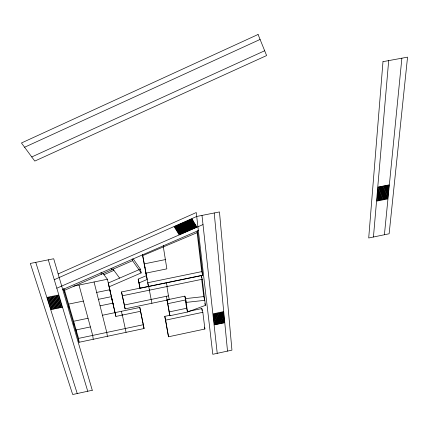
<?xml version="1.0" encoding="UTF-8"?>
<svg xmlns="http://www.w3.org/2000/svg" width="429" height="429" viewBox="0 0 429 429"><rect width="100%" height="100%" fill="white"/><g stroke="black" fill="none" stroke-linecap="round" stroke-linejoin="round"><path stroke-width="0.64" d="M373.445 237.006L388.685 60.618M384.411 234.749L401.876 58.194M24.587 147.244L260.092 39.441M31.751 156.96L264.672 50.756M58.146 273.927L196.257 212.537L212.789 354.29L231.944 350.139L219.471 211.937L196.713 216.463L54.263 279.703M56.81 288.191L203.008 224.571M62.725 289.537L198.359 230.588M102.44 315.256L139.811 307.459L144.064 328.534L79.054 342.283L63.942 290.567L132.577 260.687L132.186 258.773M103.957 274.689L113.91 270.361M133.29 258.987L140.38 269.101L108.296 283.017L115.9 316.436L140.573 311.277L139.811 307.459M108.95 286.883L141.179 272.919L140.38 269.101M147.828 283.376L148.509 286.556L142.744 255.614L197.726 232.411L197.184 230.545M197.726 232.411L202.772 275.354L140.042 288.304L138.197 279.107L146.369 275.649L142.396 254.349M140.042 288.304L138.98 282.931L147.19 279.461L146.369 275.649M201.474 277.488L201.239 275.509L202.279 279.247L205.384 305.378L187.532 312.017L169.895 315.733L167.015 299.871L184.851 296.149L185.805 299.909L187.532 312.017L186.588 308.269L185.392 299.93M169.986 315.272L164.784 316.366L168.506 336.781L204.901 329.022L202.842 312.291L201.839 308.564L188.186 311.438M79.054 342.283L78.566 338.39L143.302 324.726M168.506 336.781L165.637 320.147L202.842 312.291M90.39 326.93L76.099 329.933L76.587 333.837M169.021 311.958L186.588 308.269M100.064 305.829L113.02 303.137L113.68 306.992M168.452 295.849L169.342 299.63L125.096 308.853L124.399 305.014L168.452 295.849L166.951 286.658M88.036 318.264L73.579 321.283L74.061 325.193M185.805 299.909L167.895 303.652L167.015 299.871M96.686 292.433L109.872 289.725L110.526 293.586M147.694 282.743L201.727 271.621L197.034 231.982M125.096 308.853L121.509 291.961L148.648 286.363L149.469 290.17M149.303 286.229L200.59 275.643M83.365 301.078L68.581 304.129L69.053 308.049M98.429 299.335L111.497 296.632L112.151 300.493M122.211 295.812L202.279 279.247M73.767 286.127L107.411 279.252L115.9 316.436M165.379 259.583L144.176 263.894L144.997 267.707M185.21 298.648L203.754 296.595L204.783 300.327L186.159 302.402L184.851 296.149M102.874 273.262L107.411 279.252M112.714 268.742L119.632 278.099M132.577 260.687L141.179 272.919M35.752 262.35L77.231 393.538M48.295 259.835L87.747 391.243M64.484 290.058L78.566 338.39M201.727 271.621L202.772 275.354M204.869 303.512L205.384 305.378M79.016 285.054L92.696 335.408L93.243 339.285M204.402 327.166L204.901 329.022M94.053 281.982L106.773 332.437L107.384 336.293M163.336 245.533L163.642 246.793M166.307 282.716L167.203 286.502M166.414 296.273L169.895 315.733M122.206 314.473L126.072 332.341M164.784 316.366L165.637 320.147M121.509 291.961L124.399 305.014M142.471 254.343L142.744 255.614M146.723 276.957L145.903 273.144L166.865 268.86L163.234 246.198M151.904 303.265L149.26 289.639M138.197 279.107L138.98 282.931M140.573 311.277L144.064 328.534M121.482 311.282L122.168 315.127M111.175 268.618L111.401 269.905M101.029 272.351L101.346 274.287M201.839 308.564L202.075 310.494M201.63 278.807L203.754 296.595M64.001 288.797L64.382 292.069M63.717 288.604L63.942 290.567M201.995 215.412L217.23 353.33M214.21 212.982L227.515 351.099M382.984 61.663L368.709 237.982L389.13 233.773L407.55 57.148L382.984 61.663M378.196 187.06L376.978 201.083L377.777 200.922L379.011 186.894L378.196 187.06M379.451 186.808L378.212 200.836L379.011 200.675L380.26 186.647L379.451 186.808M380.7 186.556L379.445 200.59L380.244 200.429L381.515 186.395L380.7 186.556M381.949 186.309L380.673 200.338L381.478 200.177L382.765 186.148L381.949 186.309M383.199 186.057L381.907 200.091L382.706 199.93L384.014 185.896L383.199 186.057M384.454 185.811L383.14 199.844L383.939 199.683L385.263 185.644L384.454 185.811M385.703 185.559L384.368 199.598L385.167 199.437L386.513 185.398L385.703 185.559M386.953 185.312L385.596 199.346L386.4 199.185L387.762 185.146L386.953 185.312M388.202 185.06L386.829 199.099L387.628 198.938L389.012 184.899L388.202 185.06M258.081 34.476L21.45 142.986L34.787 161.079L266.613 55.555L258.081 34.476M191.999 218.962L174.179 226.737L174.512 227.29L192.321 219.514L191.999 218.962M192.498 219.814L174.694 227.579L175.032 228.126L192.819 220.367L192.498 219.814M192.996 220.662L175.214 228.421L175.547 228.968L193.318 221.214L192.996 220.662M193.49 221.514L175.729 229.258L176.062 229.805L193.817 222.061L193.49 221.514M193.988 222.361L176.244 230.094L176.576 230.641L194.31 222.908L193.988 222.361M194.482 223.203L176.759 230.931L177.091 231.472L194.804 223.75L194.482 223.203M194.975 224.045L177.268 231.762L177.601 232.303L195.297 224.592L194.975 224.045M195.468 224.887L177.778 232.593L178.11 233.135L195.79 225.434L195.468 224.887M195.962 225.729L178.292 233.424L178.62 233.961L196.284 226.271L195.962 225.729M196.455 226.566L178.796 234.25L179.129 234.786L196.772 227.107L196.455 226.566M92.278 390.261L72.689 394.524L30.33 263.438L53.695 258.751L92.278 390.261M215.251 324.694L214.505 324.855L213.288 313.797L214.05 313.637L215.251 324.694M216.404 324.447L215.658 324.608L214.457 313.545L215.219 313.385L216.404 324.447M217.557 324.206L216.811 324.362L215.626 313.299L216.388 313.138L217.557 324.206M218.71 323.959L217.959 324.12L216.795 313.052L217.557 312.891L218.71 323.959M219.863 323.713L219.112 323.874L217.964 312.805L218.726 312.644L219.863 323.713M221.015 323.466L220.265 323.627L219.133 312.559L219.889 312.398L221.015 323.466M222.163 323.225L221.418 323.38L220.302 312.312L221.058 312.151L222.163 323.225M223.316 322.978L222.565 323.139L221.466 312.065L222.227 311.904L223.316 322.978M224.464 322.731L223.718 322.892L222.635 311.819L223.396 311.658L224.464 322.731M51.882 309.4L51.051 309.572L47.19 297.335L48.032 297.163L51.882 309.4M53.153 309.137L52.327 309.309L48.488 297.072L49.33 296.9L53.153 309.137M54.429 308.875L53.604 309.041L49.78 296.804L50.622 296.632L54.429 308.875M55.706 308.607L54.874 308.778L51.072 296.541L51.914 296.369L55.706 308.607M56.977 308.344L56.151 308.515L52.37 296.273L53.212 296.101L56.977 308.344M58.253 308.081L57.422 308.253L53.663 296.01L54.504 295.838L58.253 308.081M59.524 307.818L58.698 307.99L54.955 295.742L55.797 295.57L59.524 307.818M60.795 307.555L59.969 307.727L56.247 295.479L57.089 295.308L60.795 307.555M62.066 307.293L61.24 307.464L57.54 295.211L58.382 295.039L62.066 307.293"/></g></svg>
